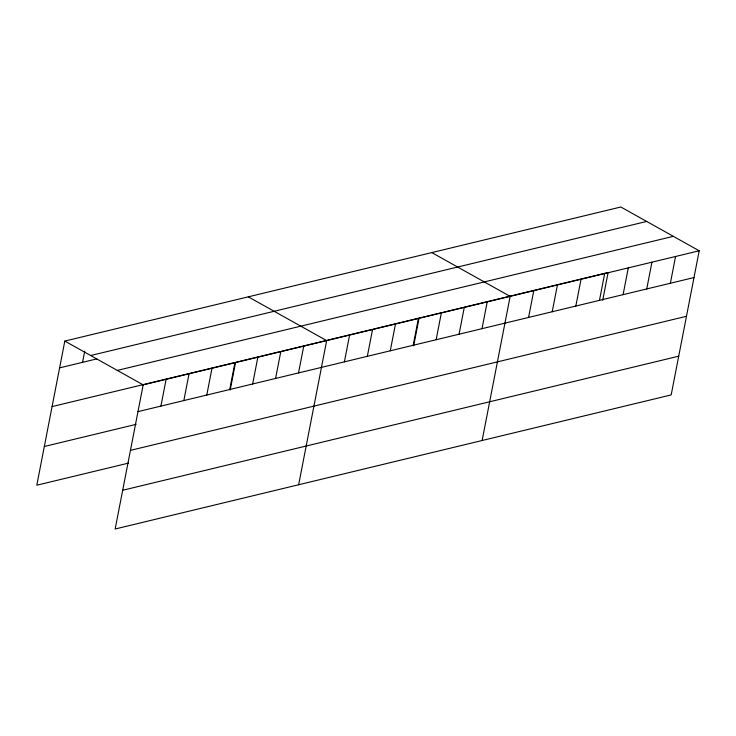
<?xml version="1.0" encoding="UTF-8"?>
<svg xmlns="http://www.w3.org/2000/svg" width="736" height="736" viewBox="0 0 736 736"><rect width="100%" height="100%" fill="white"/><g stroke="black" fill="none" stroke-linecap="round" stroke-linejoin="round"><path stroke-width="1.1" d="M699.2 250.783L143.18 384.864L115.156 529L671.186 394.919L699.2 250.783L620.844 207L64.814 341.081L36.8 485.217L128.542 463.1M82.552 362.324L84.714 351.173M160.908 406.106L166.115 379.325M183.844 400.577L189.051 373.796M206.779 395.048L211.986 368.267M229.715 389.519L234.922 362.738M230.184 390.052L235.575 362.342L280.352 351.541M252.65 383.98L257.858 357.208M275.586 378.451L280.793 351.679M298.522 372.922L303.729 346.141M298.65 484.757L326.664 340.612L248.308 296.838M344.393 361.864L349.6 335.082M367.328 356.334L372.536 329.553M390.264 350.796L395.471 324.024M413.2 345.267L418.407 318.486M413.669 345.81L419.06 318.099M436.135 339.738L441.342 312.956M459.071 334.208L464.278 307.427M482.016 328.679L487.214 301.898M482.135 440.505L510.149 296.369L431.793 252.586M528.577 317.446L533.784 290.665M552.212 311.751L557.419 284.97M575.837 306.047L581.044 279.275M599.472 300.352L604.679 273.571M602.72 300.214L608.111 272.504M623.098 294.648L628.305 267.876M646.732 288.954L651.94 262.172M670.367 283.259L675.565 256.478M90.675 355.525L646.696 221.444M59.616 367.862L96.747 358.901M117.318 370.41L673.339 236.33M52.081 406.585L234.48 362.609M281.446 351.284L326.223 340.483M327.318 340.216L372.094 329.415M373.189 329.158L442.695 312.395M443.762 312.138L512.504 295.559M513.581 295.302L607.034 272.762M137.972 411.636L693.993 277.555M44.326 446.494L136.068 424.368M130.447 450.368L686.467 316.287M122.691 490.268L678.712 356.187M64.814 341.081L143.18 384.864"/></g></svg>
